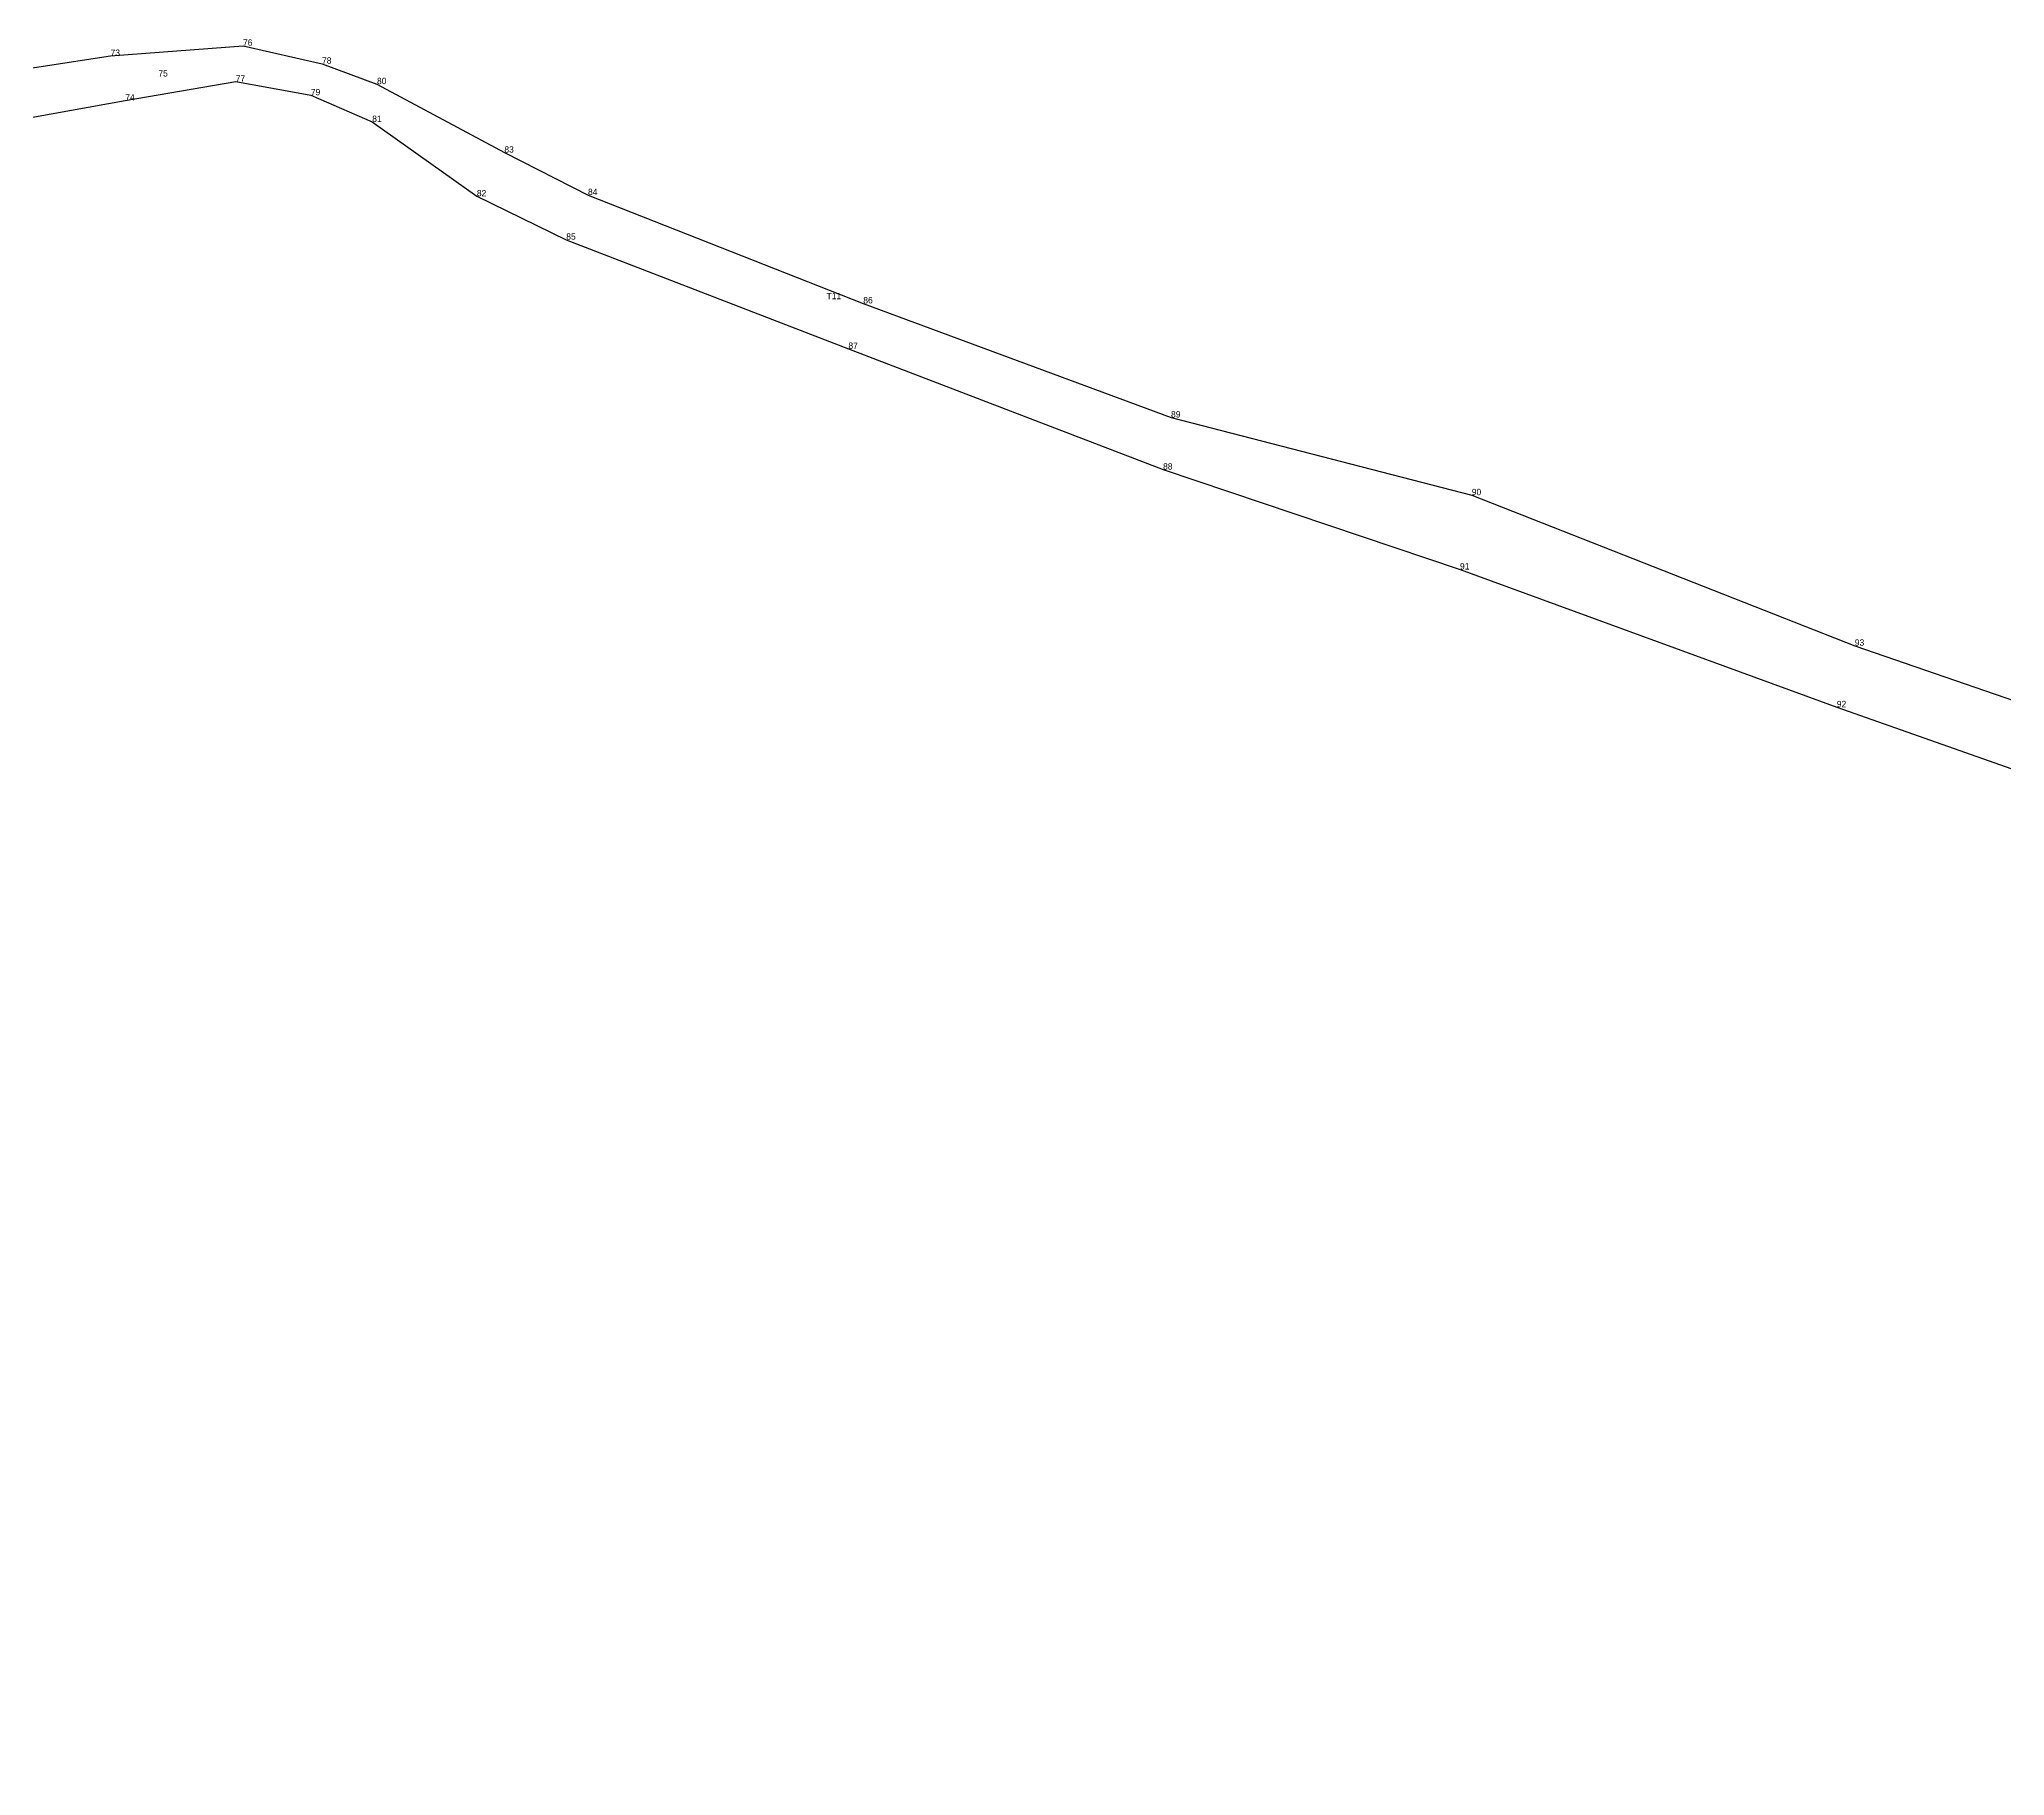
# Model space of a CAD drawing. Extents: x 554259 to 558738, y 1848974 to 1849981.
# Drawn here: x 556507 to 557064, y 1849488 to 1849981 of the extents above; entities that cross this region are included whole.
import ezdxf

# ---------------------------------------------------------------- set-up
doc = ezdxf.new("R2010")
doc.units = 0
for name, color, linetype in [('Level 12', 7, 'Continuous'), ('Level 57', 7, 'Continuous'), ('Level 7', 7, 'Continuous')]:
    doc.layers.add(name, color=color, linetype=linetype)

msp = doc.modelspace()

# ---------------------------------------------------------------- linework, layer by layer
at = {"layer": 'Level 57'}
for p, q in [((556530.91, 1849963.66), (556562.25, 1849969.04)), ((556562.25, 1849969.04), (556583.55, 1849965.15)), ((556439.9, 1849947.39), (556530.91, 1849963.66)), ((556583.55, 1849965.15), (556600.96, 1849957.59)), ((556600.96, 1849957.59), (556630.65, 1849936.5)), ((556630.65, 1849936.5), (556656, 1849924.19)), ((556656, 1849924.19), (556736.04, 1849893.22)), ((556736.04, 1849893.22), (556825.31, 1849858.99)), ((556825.31, 1849858.99), (556909.53, 1849830.63)), ((556909.53, 1849830.63), (557016.42, 1849791.57)), ((557016.42, 1849791.57), (557082.87, 1849768.12))]:
    msp.add_line(p, q, dxfattribs=at)
msp.add_lwpolyline([(556437.47, 1849962.64), (556526.74, 1849976.32), (556564.31, 1849979.2), (556586.72, 1849974.11), (556602.31, 1849968.31), (556638.45, 1849948.91), (556662.18, 1849936.85), (556740.26, 1849906.11), (556827.56, 1849873.75), (556912.87, 1849851.71), (557021.53, 1849809.01), (557086.84, 1849786.51), (557130.91, 1849757.59), (557209.18, 1849655.57), (557224.58, 1849616.94), (557297.39, 1849593.69), (557397.03, 1849594.43), (557426.92, 1849582.39), (557490.24, 1849548.89), (557567.88, 1849524.86), (557621.47, 1849505.08), (557647.67, 1849488.48)], dxfattribs=at)
at = {"layer": 'Level 7'}
for p, q in [((556526.741, 1849976.321), (556526.741, 1849976.321)), ((556564.312, 1849979.201), (556564.312, 1849979.201)), ((556586.721, 1849974.111), (556586.721, 1849974.111)), ((556540.307, 1849970.468), (556540.307, 1849970.468)), ((556562.254, 1849969.041), (556562.254, 1849969.041)), ((556602.313, 1849968.312), (556602.313, 1849968.312)), ((556530.914, 1849963.661), (556530.914, 1849963.661)), ((556583.547, 1849965.15), (556583.547, 1849965.15)), ((556600.96, 1849957.592), (556600.96, 1849957.592)), ((556638.446, 1849948.905), (556638.446, 1849948.905)), ((556630.649, 1849936.503), (556630.649, 1849936.503)), ((556662.175, 1849936.852), (556662.175, 1849936.852)), ((556656.001, 1849924.189), (556656.001, 1849924.189)), ((556729.835, 1849907.307), (556729.835, 1849907.307)), ((556740.257, 1849906.108), (556740.257, 1849906.108)), ((556736.044, 1849893.219), (556736.044, 1849893.219)), ((556827.565, 1849873.754), (556827.565, 1849873.754)), ((556825.305, 1849858.992), (556825.305, 1849858.992)), ((556912.872, 1849851.711), (556912.872, 1849851.711)), ((556909.533, 1849830.629), (556909.533, 1849830.629)), ((557021.534, 1849809.006), (557021.534, 1849809.006)), ((557016.416, 1849791.569), (557016.416, 1849791.569))]:
    msp.add_line(p, q, dxfattribs=at)

# ---------------------------------------------------------------- texts
at = {"layer": 'Level 12'}
for s, p in [('76', (556564.31, 1849979.2)), ('73', (556526.74, 1849976.32)), ('78', (556586.72, 1849974.11)), ('75', (556540.31, 1849970.47)), ('77', (556562.25, 1849969.04)), ('80', (556602.31, 1849968.31)), ('74', (556530.91, 1849963.66)), ('79', (556583.55, 1849965.15)), ('81', (556600.96, 1849957.59)), ('83', (556638.45, 1849948.9)), ('82', (556630.65, 1849936.5)), ('84', (556662.18, 1849936.85)), ('85', (556656, 1849924.19)), ('T11', (556729.84, 1849907.31)), ('86', (556740.26, 1849906.11)), ('87', (556736.04, 1849893.22)), ('89', (556827.56, 1849873.75)), ('88', (556825.31, 1849858.99)), ('90', (556912.87, 1849851.71)), ('91', (556909.53, 1849830.63)), ('93', (557021.53, 1849809.01)), ('92', (557016.42, 1849791.57))]:
    msp.add_text(s, height=1.8, dxfattribs=at).set_placement(p)

doc.saveas('drawing.dxf')
